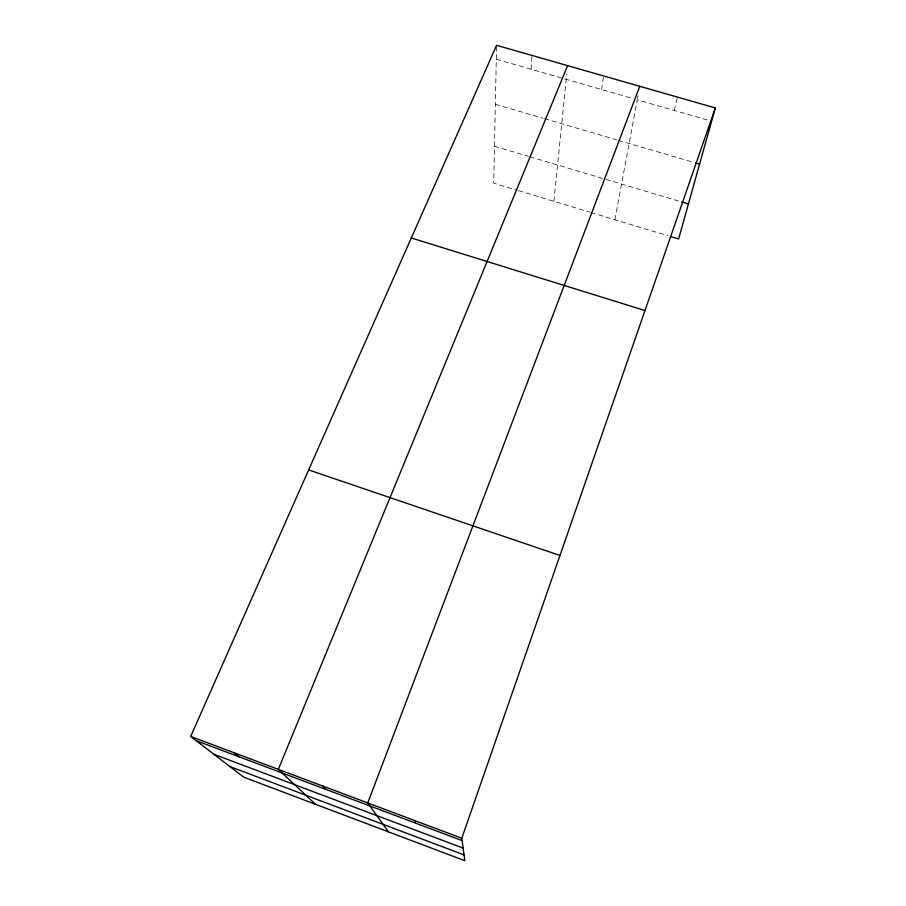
<?xml version="1.0" encoding="UTF-8"?>
<svg xmlns="http://www.w3.org/2000/svg" width="906" height="906" viewBox="0 0 906 906"><rect width="100%" height="100%" fill="white"/><g stroke="black" fill="none" stroke-linecap="round" stroke-linejoin="round"><path stroke-width="0.68" stroke-dasharray="4.53 3.4" d="M496.545 46.693L493.702 183.182L517.179 190.26M531.12 69.241L531.958 55.436M553.894 201.336L566.782 73.862M601.607 89.524L603.555 75.934M614.902 219.739L637.258 99.796L708.945 120.43M637.507 98.448L638.017 95.742M674.291 110.453L677.394 97.078M496.284 59.207L633.294 98.652M495.344 104.292L543.079 118.278M544.415 118.663L616.941 139.909M618.3 140.305L694.347 162.582M494.472 146.24L528.549 156.376M529.863 156.772L680.372 201.551M518.481 190.656L589.625 212.117M590.95 212.514L667.96 235.753"/><path stroke-width="1.36" d="M715.321 107.939L461.811 838.243L464.812 860.7L243.793 777.201L190.679 736.453L496.579 45.3L715.321 107.939L678.617 238.958L670.621 236.557M639.772 86.308L367.757 802.931L388.425 831.844M567.609 65.64L278.323 769.364L315.515 804.302M695.661 162.967L699.591 164.111M681.72 201.947L688.424 203.952M411.301 237.961L644.993 310.543M308.64 469.931L559.976 555.469M190.679 736.453L461.811 838.243M196.228 740.712L462.128 840.609M213.929 754.29L463.136 848.107M229.977 766.601L464.031 854.89M234.28 752.818L239.014 756.793M322.819 786.068L325.866 789.409M414.54 820.496L415.797 823.203"/></g></svg>
